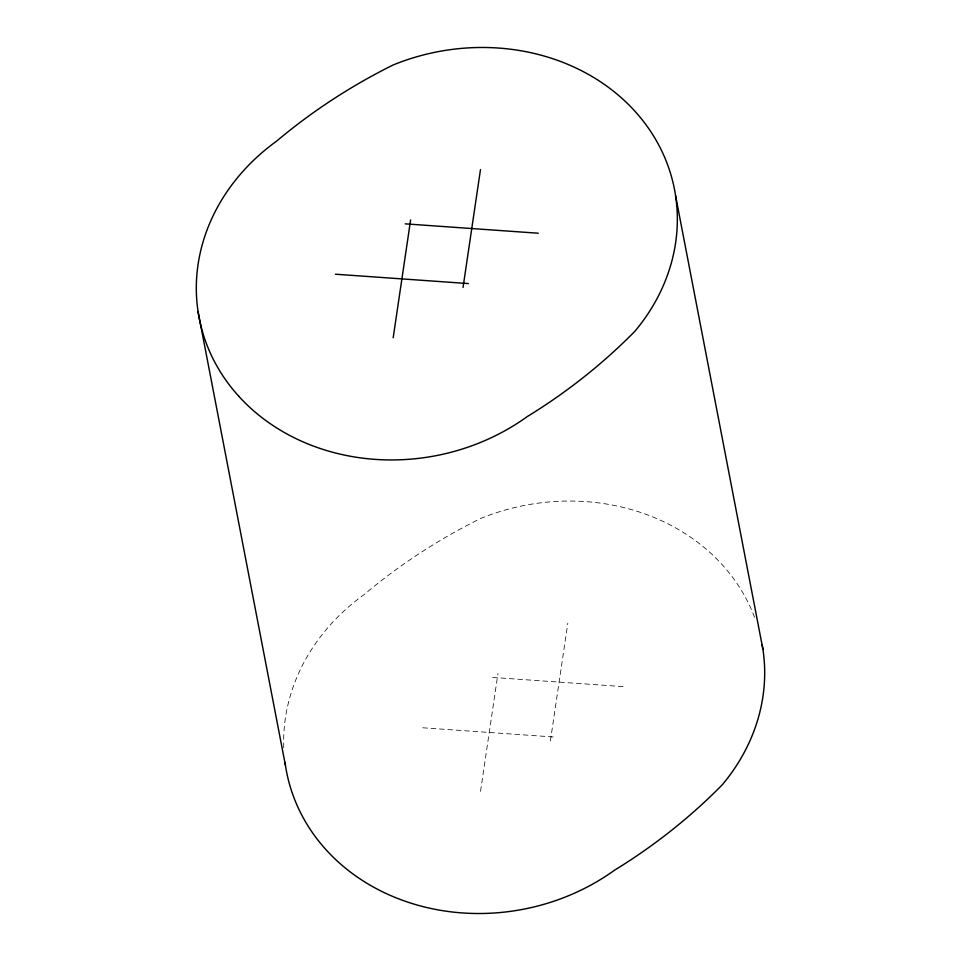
<?xml version="1.0" encoding="UTF-8"?>
<svg xmlns="http://www.w3.org/2000/svg" width="961" height="961" viewBox="0 0 961 961"><rect width="100%" height="100%" fill="white"/><g stroke="black" fill="none" stroke-linecap="round" stroke-linejoin="round"><path stroke-width="0.72" stroke-dasharray="4.8 3.6" d="M480.524 791.359L497.954 673.553M550.389 741.015L567.819 623.208M492.585 677.421L625.623 686.791M422.72 727.777L555.758 737.147M283.771 747.73A206.471 180.055 -10.9 0 1 363.991 594.679A544.322 474.686 -10.9 0 1 480.32 518.616A206.471 180.055 -10.9 0 1 755.79 620.662"/><path stroke-width="1.44" d="M393.181 337.791L410.611 219.985M463.046 287.447L480.476 169.641M405.242 223.853L538.28 233.223M335.377 274.209L468.415 283.579M675.571 195.696L762.914 649.264M198.086 311.736L285.429 765.304M285.021 762.409A206.471 180.055 -10.9 0 0 409.134 902.583A206.471 180.055 -10.9 0 0 614.475 870.234A544.322 474.686 -10.9 0 0 722.276 784.789A206.471 180.055 -10.9 0 0 762.193 644.939M238.869 396.364A206.471 180.055 -10.9 0 0 527.133 416.666A544.322 474.686 -10.9 0 0 634.933 331.221A206.471 180.055 -10.9 0 0 634.789 111.068A206.471 180.055 -10.9 0 0 392.977 65.048A544.322 474.686 -10.9 0 0 276.648 141.111A206.471 180.055 -10.9 0 0 238.869 396.364"/></g></svg>
